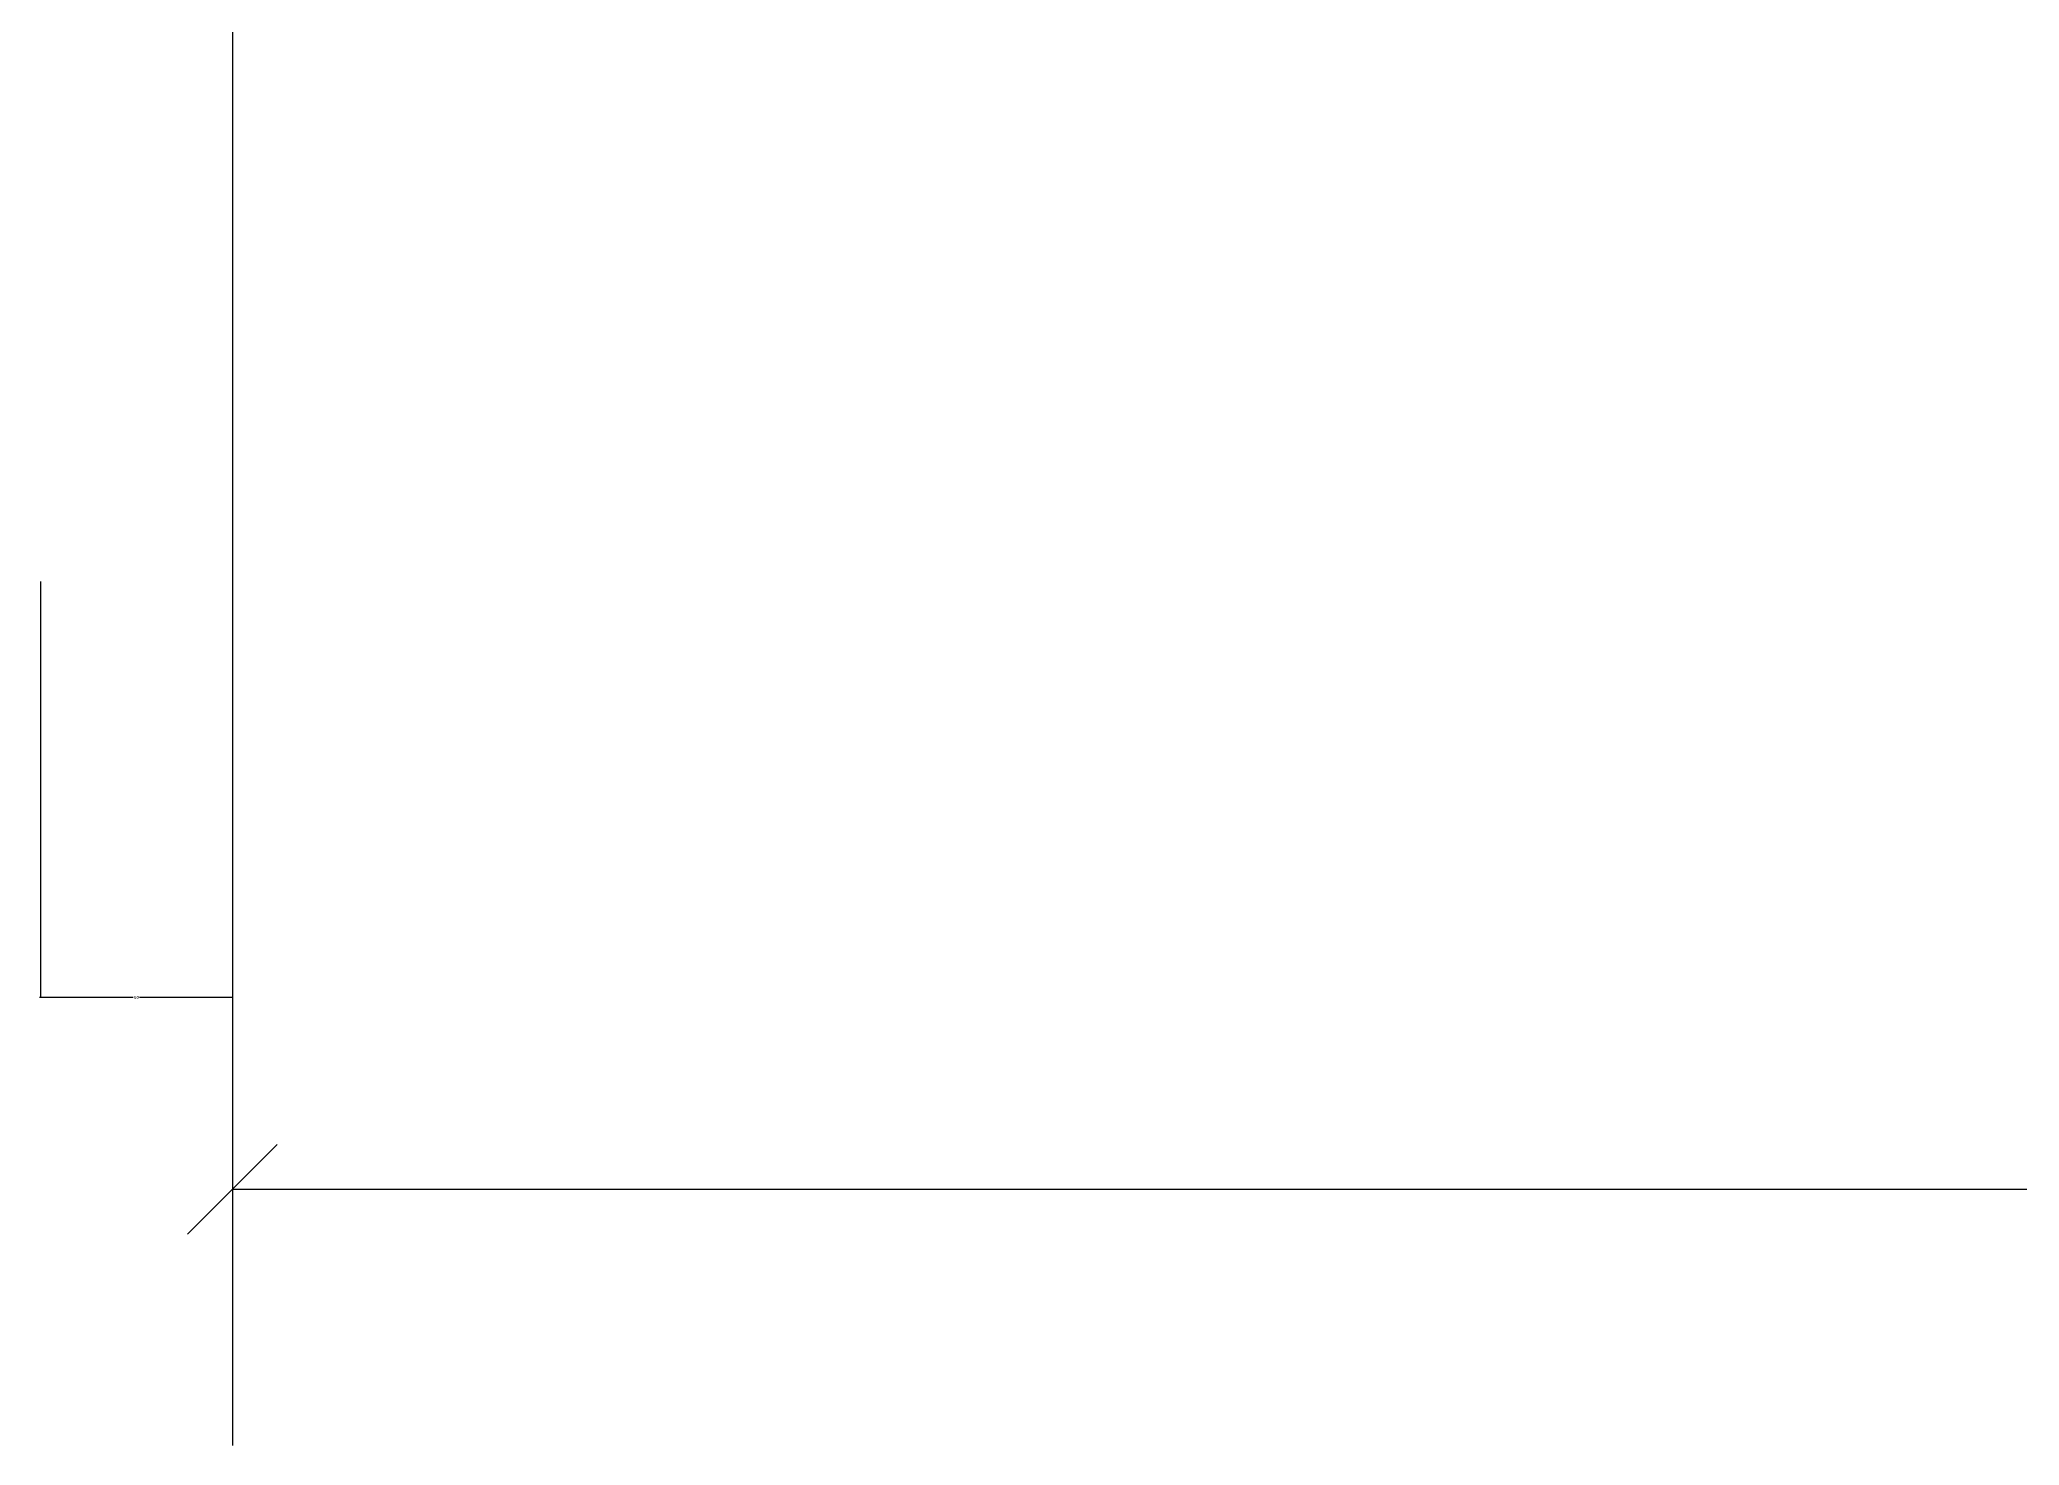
# Model space of a CAD drawing. Header units: metres. Extents: x 2017 to 5827, y 86 to 2255.
# Drawn here: x 3090 to 3708, y 255 to 695 of the extents above; entities that cross this region are included whole.
import ezdxf

# ---------------------------------------------------------------- set-up
doc = ezdxf.new("R2010")
doc.units = ezdxf.units.M
doc.layers.add('DOTE', color=1, linetype='Continuous')
doc.layers.add('PUB_DIM', color=3, linetype='Continuous')
doc.dimstyles.get("Standard").update_dxf_attribs({"dimtxt": 2.5, "dimasz": 2.5, "dimexe": 1.25, "dimexo": 0.625, "dimtad": 1, "dimcen": 2.5, "dimazin": 3, "dimtfac": 1, "dimtmove": 0, "dimatfit": 3})

# ---------------------------------------------------------------- blocks, each defined once
blk = doc.blocks.new('_DIMX')
blk.add_lwpolyline([(-70, -70), (70, 70)])
blk = doc.blocks.new('*D4')
for p, q in [((3090, 525.12), (3090, 395.12)), ((3150, 525.12), (3150, 395.12)), ((3119, 395.12), (3089.75, 395.12)), ((3150.25, 395.12), (3121, 395.12))]:
    blk.add_line(p, q)
at = {"layer": 'Defpoints'}
for p in [(3090, 525.12), (3150, 525.12), (3150, 395.12)]:
    blk.add_point(p, dxfattribs=at)
at = {"layer": 'PUB_DIM', "insert": (3120, 395.12), "char_height": 1, "attachment_point": 5}
blk.add_mtext('60', dxfattribs=at)

msp = doc.modelspace()

# ---------------------------------------------------------------- linework, layer by layer
at = {"layer": 'DOTE'}
msp.add_line((3150, 1775.12), (3150, 255.12), dxfattribs=at)
at = {"layer": 'PUB_DIM'}
msp.add_line((4989.8, 335.12), (3150.2, 335.12), dxfattribs=at)

# ---------------------------------------------------------------- block references
at = {"layer": 'PUB_DIM', "xscale": 0.2, "yscale": 0.2, "zscale": 0.2, "rotation": 180}
msp.add_blockref('_DIMX', (3150, 335.12), dxfattribs=at)

# ---------------------------------------------------------------- dimensions: what is measured, and where the dimension line sits
at = {"layer": 'PUB_DIM'}
dim = msp.add_linear_dim(base=(3150, 395.12), p1=(3150, 525.12), p2=(3090, 525.12), dimstyle='Standard', dxfattribs=at)
dim.commit()
dim.dimension.update_dxf_attribs({"geometry": '*D4', "text_midpoint": (3120, 395.12)})

doc.saveas('drawing.dxf')
